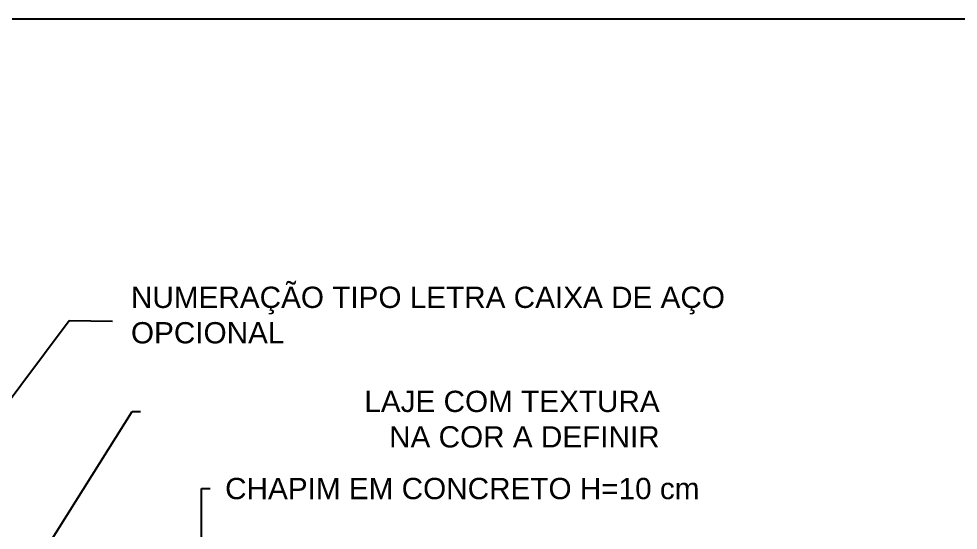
# Model space of a CAD drawing. Header units: millimetres. Extents: x 1540 to 1603, y 509.1 to 598.2.
# Drawn here: x 1582.17 to 1586.589, y 580.802 to 583.206 of the extents above; entities that cross this region are included whole.
import ezdxf

# ---------------------------------------------------------------- set-up
doc = ezdxf.new("R2010")
doc.units = ezdxf.units.MM
doc.layers.add('A-PEN-B', color=5, linetype='Continuous')
doc.layers.add('P2', color=1, linetype='Continuous')
doc.layers.add('COTAS', color=53, linetype='Continuous', lineweight=9)
doc.styles.add('CARIMBO_DADOS', font='arial.ttf', dxfattribs={"height": 0.1})
doc.dimstyles.get("Standard").update_dxf_attribs({"dimtxt": 0.18, "dimasz": 0.18, "dimexe": 0.18, "dimexo": 0.0625, "dimgap": 0.09, "dimtad": 0, "dimtih": 1, "dimtoh": 1, "dimdec": 4, "dimzin": 0, "dimdsep": 46, "dimtxsty": 'Standard', "dimcen": 0.09, "dimadec": 0, "dimazin": 0, "dimtfac": 1, "dimtdec": 4, "dimtofl": 0, "dimtmove": 0, "dimatfit": 3, "dimfxl": 1, "dimtolj": 1, "dimtzin": 0, "dimarcsym": 0})

# ---------------------------------------------------------------- blocks, each defined once
blk = doc.blocks.new('CIRCULOS')
at = {"layer": 'COTAS'}
for p, q in [((-4, 0), (4, 0)), ((0, 4), (0, -4))]:
    blk.add_line(p, q, dxfattribs=at)
for radius in [2, 1]:
    blk.add_circle((0, 0), radius, dxfattribs=at)

msp = doc.modelspace()

# ---------------------------------------------------------------- linework, layer by layer
at = {"layer": 'P2'}
msp.add_line((1572.5256, 583.2064), (1589.1725, 583.2064), dxfattribs=at)

# ---------------------------------------------------------------- texts
at = {"layer": 'A-PEN-B', "color": 230, "char_height": 0.1, "attachment_point": 1, "style": 'CARIMBO_DADOS'}
for s, insert in [('NUMERAÇÃO TIPO LETRA CAIXA DE AÇO\\POPCIONAL ', (1582.6979, 581.9469)), ('CHAPIM EM CONCRETO H=10 cm', (1583.1409, 581.0477))]:
    msp.add_mtext(s, dxfattribs=dict(at, insert=insert))
at = {"layer": 'A-PEN-B', "color": 230, "insert": (1585.1851, 581.1894), "char_height": 0.1, "width": 2.395121, "attachment_point": 9, "style": 'CARIMBO_DADOS'}
msp.add_mtext('LAJE COM TEXTURA \\PNA COR A DEFINIR', dxfattribs=at)

# ---------------------------------------------------------------- leaders
at = {"layer": 'A-PEN-B', "color": 3, "annotation_type": 0, "has_hookline": 1, "hookline_direction": 0}
for points, text_width in [([(1581.0726, 580.0042), (1582.4069, 581.7878), (1582.6107, 581.7853)], 2.7776), ([(1583.0305, 579.9843), (1583.0305, 580.9977), (1583.0709, 580.9977)], 2.2156)]:
    msp.add_leader(points, dimstyle='Standard', override={"dimtxt": 0.1, "dimasz": 0.01, "dimexe": 0, "dimexo": 0, "dimgap": 0.07, "dimtad": 0, "dimtih": 0, "dimtoh": 0, "dimdec": 2, "dimzin": 5, "dimtxsty": 'CARIMBO_DADOS', "dimcen": 0, "dimse1": 1, "dimse2": 1, "dimclrd": 8, "dimclre": 8, "dimclrt": 230, "dimtfac": 100, "dimtdec": 2, "dimtix": 1, "dimtofl": 1, "dimtmove": 2, "dimldrblk": 'CIRCULOS', "dimtzin": 5}, dxfattribs=dict(at, text_width=text_width))
msp.add_leader([(1582.2042, 580.5656), (1582.7029, 581.3592), (1582.7433, 581.3592)], dimstyle='Standard', override={"dimtxt": 0.1, "dimasz": 0.01, "dimexe": 0, "dimexo": 0, "dimgap": 0.07, "dimtad": 0, "dimtih": 0, "dimtoh": 0, "dimdec": 2, "dimzin": 5, "dimtxsty": 'CARIMBO_DADOS', "dimcen": 0, "dimse1": 1, "dimse2": 1, "dimclrd": 8, "dimclre": 8, "dimclrt": 230, "dimtfac": 100, "dimtdec": 2, "dimtix": 1, "dimtofl": 1, "dimtmove": 2, "dimldrblk": 'CIRCULOS', "dimtzin": 5}, dxfattribs=at)

doc.saveas('drawing.dxf')
